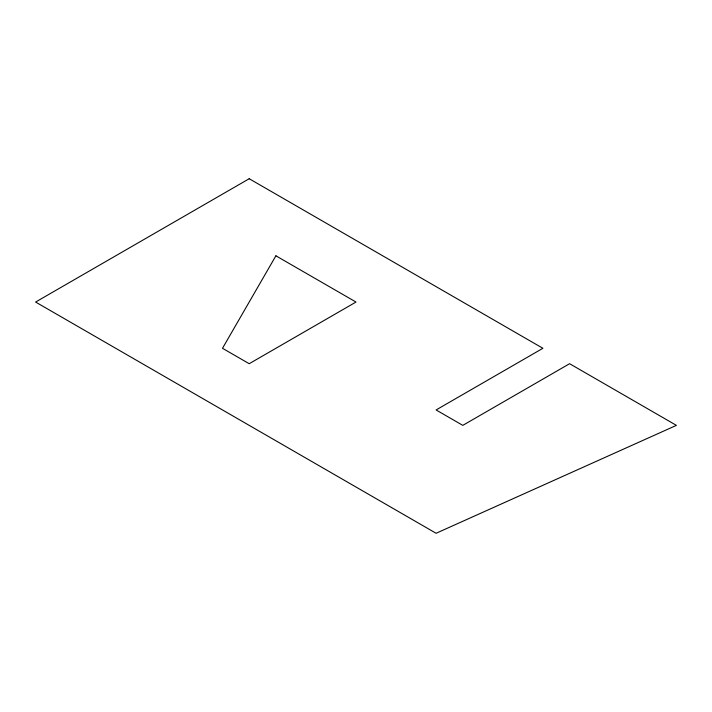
<?xml version="1.0" encoding="UTF-8"?>
<svg xmlns="http://www.w3.org/2000/svg" width="712" height="712" viewBox="0 0 712 712"><rect width="100%" height="100%" fill="white"/><g stroke="black" fill="none" stroke-linecap="round" stroke-linejoin="round"><path stroke-width="1.07" d="M275.9 255.804L222.5 348.293L249.2 363.707L356 302.048L275.9 255.804M249.2 178.73L35.6 302.048L436.1 533.27L676.4 425.367L569.6 363.707L462.8 425.367L436.1 409.952L542.9 348.293L249.2 178.73"/></g></svg>
